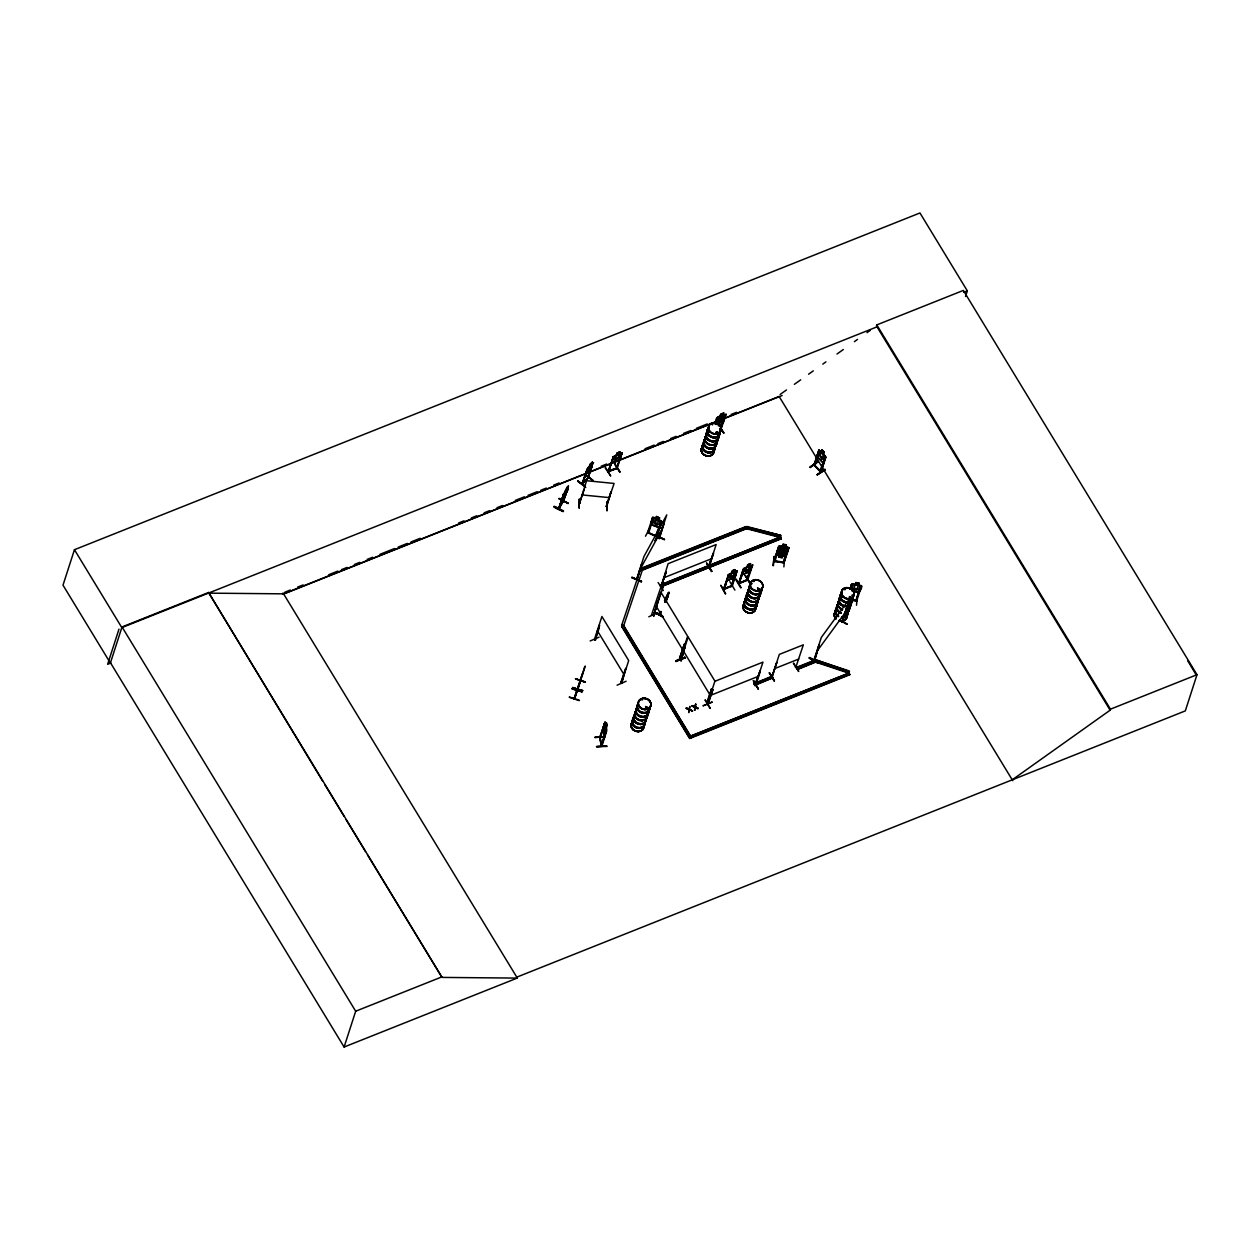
<?xml version="1.0" encoding="UTF-8"?>
<svg xmlns="http://www.w3.org/2000/svg" width="1260" height="1260" viewBox="0 0 1260 1260"><rect width="100%" height="100%" fill="white"/><g stroke="black" fill="none" stroke-linecap="round" stroke-linejoin="round"><path stroke-width="1.5" d="M563.283 502.063L568.197 486.47M579.112 508.142L579.317 498.897L579.206 507.859M584.278 489.384L579.269 503.937L586.593 480.722L614.092 483.446L606.312 506.567L606.847 505.638M607.131 501.952L607.005 510.914L606.91 501.858M610.848 492.329L606.721 506.646M599.823 737.005L600.39 737.935M601.933 745.668L601.335 744.991M686.101 708.183L688.889 709.789L686.101 708.183L688.999 709.159L689.897 706.419L689.614 709.459L692.449 711.081L689.614 709.459M691.945 705.868L694.733 707.458L691.945 705.868L694.843 706.828L695.74 704.088C692.842 707.962 702.576 710.167 695.552 706.828M688.984 709.49L688.7 712.577L689.598 709.789L692.543 710.782M694.827 707.159L694.543 710.246L695.441 707.458L698.402 708.451M695.236 709.963L695.441 707.458M695.457 707.128L695.74 704.088M581.427 676.352L574.119 698.843L574.591 697.394M577.395 690.181L574.466 698.969L574.828 698.103M576.592 691.299L577.222 690.685M578.277 687.944L577.82 689.188M579.884 681.518L580.734 680.353L580.261 681.723M815.015 659.169L813.992 660.193M842.704 621.29L842.168 621.983L846.799 607.414L841.696 622.314L842.783 621.227M779.483 555.313L776.302 554.211L786.429 555.692M778.916 557.156L779.609 555.282L778.113 554.447L779.168 551.187L781.294 550.053L784.46 550.51L785.689 552.148L784.634 555.408L782.759 555.739L782.287 557.66L778.916 557.156L782.287 557.66M779.53 548.053L787.469 549.124L787.941 551.108M782.854 555.817L786.334 555.644M772.915 565.551L774.207 556.495M773.435 565.661L774.238 556.479M774.018 560.511L774.79 561.566M777.357 550.935L777.94 552.778L785.767 553.99L787.5 552.337L785.767 553.896M777.845 552.825L777.373 550.841M778.507 546.903L779.404 547.344L778.507 546.903L773.782 561.377L784.082 562.889M783.106 544.367L782.539 546.21L778.869 546.257L788.996 547.753L783.862 562.952L788.571 548.384L787.626 548.557L783.31 562.338M782.444 546.131L783.011 544.288L786.398 544.792L785.689 546.667L787.185 547.501L786.145 550.762L784.003 551.912L780.853 551.439L779.609 549.801L780.664 546.541L782.539 546.21M784.271 562.07L783.137 562.81M788.996 547.753L785.705 546.572M562.464 499.259C574.828 476.658 561.692 502.693 562.495 498.157M567.583 489.51L567.662 488.581M567.677 489.573L567.724 488.455L563.11 496.928L567.724 488.455M851.587 584.356L850.075 589.129L851.587 584.356L852.862 583.9L861.588 586.073M852.122 585.553L851.225 585.097L852.122 585.553L850.972 589.097M852.862 583.994L851.587 584.451M856.973 600.39L855.745 601.052L856.847 600.673M858.533 584.813L859.1 583.065L855.729 582.529L855.256 584.451L853.382 584.75L852.327 588.01L853.556 589.68L856.706 590.184L858.847 589.05L859.903 585.805L858.391 584.955L858.973 583.112M856.517 605.209L857.241 596.626M852.154 591.192L858.485 592.2M860.328 586.861L861.289 586.703L860.328 586.861L855.839 601.162L860.359 586.562M852.611 591.208L858.422 592.137C860.454 591.019 863.21 586.372 860.706 585.254M606.737 746.077L596.515 746.597L606.8 746.456M603.619 726.815L604.548 736.391M574.15 698.764L576.797 690.559M814.433 464.909L814.527 465.68M825.709 456.939L820.874 472.232L820.103 471.555L825.017 457.144L825.647 457.805L821.142 472.059L814.102 464.483M646.396 707.175L646.002 708.309M647.467 707.584L646.711 708.482L646.506 707.38M646.317 707.726L646.553 708.403M711.553 424.273L712.609 424.132M712.577 424.541L711.727 423.943M711.869 424.431L712.341 423.911M712.388 424.777L712.372 423.99M716.53 432.7L716.688 431.881M758.441 589.853L758.063 588.735M758.914 589.963L759.181 588.751M845.098 588.751L844.814 589.633L845.507 588.94M844.83 589.27L844.972 589.601M849.272 596.846C848.484 599.587 853.004 597.208 849.807 596.531M849.602 597.728L850.122 596.61M850.799 597.287L849.917 597.775M660.634 586.53L661.563 585.601M661.027 586.782L666.13 571.993L660.949 586.924L662.886 587.569L660.161 584.892L780.302 537.043L781.279 538.65L661.059 586.829M707.884 567.724L713.365 553.172L708.955 567.677L707.994 567.646M712.136 689.708L711.365 689.094L706.702 703.222L707.207 702.544L707.569 703.852M707.616 703.6L707.411 702.67L707.632 703.505M707.837 703.915L708.624 703.6M754.693 685.298L755.764 685.267L754.866 685.582L760.174 670.745L754.693 685.298L755.874 685.235L760.347 671.044M754.866 684.778L755.858 684.385L755.102 685.597M608.801 471.193L613.51 457.018L608.155 471.397M621.337 452.907L613.321 456.64L608.186 471.854L617.195 468.263M617.353 467.822L608.17 471.445M721.192 428.873L719.948 429.471M723.429 588.956L732.249 585.443M724.216 589.57L728.658 574.97L723.35 589.806L724.201 588.625M732.186 585.931L723.445 589.759L728.5 574.481L737.289 570.969L731.399 586.64L735.856 572.103L731.178 586.325L732.344 585.412M732.501 585.774L723.476 588.845M743.242 569.173L738.785 583.711L744.219 569.126L743.242 569.173L738.691 583.222M739.809 582.829L738.958 583.191M746.66 580.151L747.92 579.568L738.722 583.27M746.566 580.198L747.747 579.285M747.652 580.167L738.832 583.632L746.692 579.82M640.442 569.552L642.364 570.197L746.582 528.696L747.007 526.538L780.712 535.358L781.137 539.091M747.007 526.538L746.613 528.223L780.302 537.043L660.019 585.333L660.996 586.94L668.099 563.692L716.152 544.556L708.797 567.346M588.231 467.539L582.246 484.108L587.806 477.792M588.577 476.926L587.79 477.997M637.387 578.781L636.583 579.285L643.986 556.416L666.776 514.867L658.996 538.445L659.783 537.736M637.355 578.702L637.213 577.899M659.437 537.185L659.437 538.24M659.909 537.406L659.358 538.524M659.673 614.896L660.823 611.447M660.098 615.101L660.177 613.793M585.317 666.036L574.576 698.812M965.522 296.478L967.333 290.871L919.957 212.971L74.45 549.707L63 585.16L110.376 663.059L122.031 626.944L208.577 592.484L442.008 977.413L517.198 978.091L516.663 977.193L1185.313 710.892L1197 674.698L963.349 290.43L876.803 324.907L876.472 325.946L1110.123 710.199L1012.221 779.83M118.976 629.149L107.62 664.303L110.66 663.091M322.639 781.09L208.577 592.484M283.012 592.924L517.324 978.043L344.106 1047.028L355.682 1011.213L122.031 626.944M558.92 498.834L568.355 503.291L559.172 498.409M563.456 500.755L558.637 508.756L559.33 507.402M558.684 508.678L563.692 493.81L559.03 507.953M567.346 488.029C568.89 480.517 556.841 511.969 558.952 508.93L563.503 500.677M563.015 499.606L562.385 501.496L563.377 496.96L566.354 492.156M563.094 498.976L566.811 490.77M565.645 491.069L564.59 494.329L566.039 491.998M564.716 495.526C571.993 480.926 557.534 511.765 564.669 495.164M566.559 488.628L568.591 486.108M563.63 499.102L561.566 501.464M562.826 502.031L567.913 486.281M563.141 502.204L568.197 487.258L567.457 487.777M565.315 495.416L564.354 497.227L567.74 489.478M563.472 510.993C553.896 509.119 547.769 501.748 563.472 511.009M584.514 474.406L592.94 480.344L584.876 474.059M588.798 477.256L582.309 484.123L587.192 469.066L581.962 483.887L588.404 477.445M582.561 483.241L587.365 468.83M590.152 464.278L592.358 462.247L590.152 464.278L587.428 470.988L591.523 466.893M590.546 464.278L591.822 463.019M592.263 462.168L587.979 478.375L593.019 462.64M579.269 503.937L579.868 502.96L579.238 503.874M587.695 478.17L592.342 463.916M592.342 465.113L588.231 477.556M608.407 471.823L608.942 470.641L616.313 468.295M612.25 462.609L613.321 456.64M613.51 457.018L608.407 471.366M616.471 454.844L617.053 453.033L619.936 451.836L619.306 453.758L620.597 453.758L619.542 457.018L614.864 460.089L613.841 459.286L614.88 456.026L616.549 454.86M610.612 475.839L605.147 467.728M614.596 463.995L620.125 472.043L614.754 463.696M616.612 468.153L621.511 453.836L620.881 454.451M616.88 467.995L621.511 453.836M617.069 468.421L622.125 453.017L621.227 452.891M620.676 457.79L619.038 459.9L612.092 462.609L619.101 459.931L622.188 453.096M606.202 506.504L610.848 492.03M569.315 697.316L579.238 700.607M572.072 688.889L582.167 691.661L572.182 688.558M590.168 640.962L599.083 637.166M577.678 689.251L584.719 666.587M594.562 639.403L595.381 640.001L594.468 639.245L601.918 616.502L628.693 660.539L621.385 683.424L621.353 681.865M595.13 638.726L595.492 639.623M595.067 640.127L599.445 624.991L599.587 625.858M595.413 639.954L599.351 627.433M582.64 690.48L572.481 687.897L582.624 690.543M585.317 682.353L575.458 678.809L585.459 681.896M645.482 536.224L649.829 528.208M647.561 532.602L652.633 517.387L653.846 517.309L661.894 521.782L656.87 536.981M647.923 532.334L664.398 539.752M651.184 522.191L652.633 517.387M648.601 533.059L653.231 518.553L652.239 518.427L653.231 518.553M656.57 516.6L655.956 518.427L654.223 518.269L653.168 521.53L654.271 523.656L657.153 525.026L659.153 524.365L660.193 521.105L658.838 519.797L659.578 517.955L656.491 516.49L655.924 518.238M641.529 568.15L642.364 570.197L641.529 568.15L745.747 526.649L746.723 528.239L642.505 569.756L623.558 626.047L621.637 625.401L623.7 625.606L691.488 737.761M641.923 564.48L636.914 579.442L641.592 564.322L641.529 565.189M621.81 626.74L623.7 625.606L621.81 626.74L689.74 738.47L849.744 674.746L848.909 672.698L815.834 661.689L797.674 669.312L815.692 662.13L848.767 673.139L849.744 674.746M656.712 535.736L664.571 539.453L655.027 535.106M641.545 581.317L631.811 577.553L641.513 581.38M656.602 534.807C655.798 532.224 662.949 520.9 660.602 522.396M659.673 533.185L655.09 540.54M604.894 736.501L594.815 737.494L604.989 736.88M659.374 538.603L664.004 523.483L658.996 538.445L659.468 537.579M594.909 737.32L604.91 736.517M600.248 736.785L600.264 738.297L604.674 723.208L599.65 737.51L601.414 746.219L600.028 737.951M605.005 722.043L600.091 737.399L601.839 746.251L606.769 730.816L605.115 722.043L599.823 738.139M617.053 685.188L626.125 681.25M601.178 745.495L606.485 729.335L606.438 722.626L604.359 726.894L605.43 732.595M606.438 723.571L606.58 725.917M606.438 727.319L606.769 725.335M620.786 682.636L621.731 683.251L625.763 668.288L620.818 682.51L621.668 683.172M621.29 682.542L624.661 671.706M601.619 745.385L606.202 731.194L601.319 746.219M658.13 582.545L663.295 590.546M648.805 616.786L657.846 612.817M663.028 587.128L653.483 615.494L651.546 614.848L653.546 614.927M666.13 571.993L660.98 586.294M715.381 422.021L716.515 418.477L717.507 418.446L716.515 418.477M657.783 600.941L653.704 615.951L658.082 600.815L653.656 615.856L653.72 614.486M723.366 422.431L726.012 414.241L717.097 417.69L716.074 423.738L722.925 421.06L715.932 423.738M653.483 615.494L660.87 592.2L687.645 636.237L680.022 659.248L679.88 658.303M715.144 424.462L717.176 417.659M715.617 423.47L717.334 418.147M662.665 617.116L655.2 612.581M716.609 423.895L718.72 417.154L720.893 414.162L723.823 413.044L720.862 414.225M719.933 417.784L717.664 420.635M723.76 412.965L723.145 414.887L724.437 414.887L722.295 421.549L717.633 424.683M722.736 416.477L722.232 418.304L723.35 418.304M660.004 615.148L661.138 611.604M720.027 429.786L725.351 414.965L724.705 415.579M664.666 601.886L668.556 592.515M720.027 428.983L721.035 429.392L720.247 429.755M667.312 594.893L664.918 602.012L667.39 596.957M721.334 427.376L724.768 416.729M720.893 429.55L726.012 414.241M668.462 592.468L665.674 601.382L667.69 597.004L666.65 599.618M665.642 602.091L668.509 593.224M665.973 602.248L669.217 592.326L667.138 595.476M723.602 433.078L720.437 428.416M675.974 661.39L685.156 657.704L676.132 661.311M708.199 567.992L713.554 553.455M679.471 658.539L684.416 644.112L679.518 658.523M684.416 644.112L679.88 658.224M679.691 657.909L680.337 659.122L680.148 657.83M685.046 645.781L680.983 660.791L685.361 645.655L680.983 660.791L680.888 659.232M706.577 563.251L711.664 571.284M685.109 657.673L684.763 657.074M685.03 657.877L675.817 660.791L676.084 661.642M728.563 574.576L724.342 589.397M686.826 707.899L688.999 709.159M780.16 537.485L746.471 528.664L745.747 526.649M725.728 593.744L720.815 585.238L725.319 593.933M729.855 581.648L734.911 590.121M689.598 709.789L692.449 711.081M734.407 571.63L734.974 569.882M735.084 569.788C732.627 568.276 730.58 575.473 732.139 570.953L735.084 569.788L734.47 571.709L735.761 571.709L734.706 574.97L730.012 578.041L728.989 577.237L730.044 573.977L731.698 572.812M692.669 705.568L694.843 706.828M732.186 586.325L736.659 571.788L736.029 572.402M736.234 579.112L741.116 587.617M695.347 707.758L697.678 708.734M743.904 568.355L742.707 574.513L749.637 571.756L752.677 564.842L743.857 568.465M739.321 582.971L744.046 568.843M689.74 738.47L621.952 626.299M846.941 673.864L690.511 736.155L848.767 673.139L849.461 671.06L816.385 660.051L815.692 662.13L814.716 660.524L819.047 645.356L814.448 660.35M747.023 566.669L747.605 564.842L750.487 563.645L749.968 565.488M712.01 702.245L702.97 705.852L712.073 701.977M745.306 575.521L750.677 583.868L745.29 575.726M707.821 700.922L711.679 688.968M750.677 567.756L746.802 580.513L752.062 565.661L751.417 566.26M707.584 703.946L711.821 689.834L712.924 689.567L707.616 704.403L708.781 703.521M752.062 565.661L746.897 579.568M707.443 704.104L714.924 681.093L688.133 637.04L680.731 659.752L681.455 660.145L681.046 659.389M747.605 580.246L752.74 564.921M712.924 689.567L708.23 703.741M710.167 708.073L705.065 699.851L710.01 708.356M780.712 535.358L746.865 526.979M774.002 561.456L773.986 560.905M776.302 554.305L778.869 546.163M779.42 547.045L774.869 561.598M817.551 461.822L809.865 467.192L817.504 461.837M819.22 451.552L818.858 450.718L814.716 465.806L820.481 470.878M815 465.57L818.339 454.907M822.008 449.883L821.425 451.836L820.103 451.222L819.047 454.482L821.851 459.286L823.442 459.065L824.497 455.821L823.552 454.041L824.292 452.261L822.008 449.883L824.292 452.261M821.504 451.773L822.071 450.025M825.19 469.791L817.189 474.831L825.206 469.822M825.017 457.144L820.103 471.555M753.874 683.723L772.049 676.1L773.026 677.707L754.85 685.33L753.874 683.723L772.159 676.762M753.37 680.825L758.315 689.157L753.338 680.62M795.816 667.312L803.344 644.837L779.31 654.413L771.939 677.266L776.759 662.571L771.734 676.935L772.348 676.242M774.396 680.951L769.372 672.667L774.443 680.904M793.406 663.358L798.714 671.501L793.658 663.217M797.674 669.312L796.84 667.264L814.858 660.082L815.692 662.13M809.361 658.098C837.806 673.691 790.036 647.152 818.275 663.343M814.354 659.578L819.047 645.356M816.385 660.051L847.476 670.903M841.664 622.235L842.436 620.991M842.105 622.424L849.586 598.784L821.347 637.387L813.944 660.051M842.074 621.605L846.988 623.936M850.878 599.949L856.847 600.327M861.588 585.979L856.564 601.272L850.846 600.264M1110.123 710.199L1110.454 709.175L876.803 324.907M569.41 697L579.348 700.261M772.884 678.148L771.939 676.305M795.58 666.934L795.406 667.516M575.521 678.652L585.365 682.211M577.048 689.929L576.985 691.394M577.363 689.031L580.687 680.274M577.867 689.031L580.482 680.872M572.119 688.763L582.057 692.008M621.637 625.401L640.584 569.11L642.505 569.756M651.546 614.848L661.091 586.483L781.279 538.65M814.606 659.831L814.936 659.201M632.016 577.159L641.403 581.679M655.106 612.848L662.855 616.754M813.928 465.05L818.89 449.946L821.457 451.631M821.3 471.539L820.764 470.83M558.81 508.032L563.251 501.275M563.362 511.308L554.148 506.473M653.971 615.731L653.31 614.518M680.384 660.004L681.408 660.303M666.509 596.736L664.87 599.933M809.613 657.72L818.496 663.028M561.85 501.307L566.228 494.156M564.055 493.621L568.244 486.376M631.827 577.521L641.261 581.962M716.105 432.164L717.57 431.77M717.79 432.526L716.42 432.227M642.442 699.93L641.655 699.851M753.685 581.632L753.417 580.891L754.315 581.38M757.795 589.097L759.481 588.877M850.862 597.807L850.295 598.138M847.366 608.785L846.169 609.352M590.909 469.633L585.853 474.532L592.184 467.176M651.073 522.16L651.467 524.333L658.712 527.83C669.58 527.263 636.899 526.097 659.421 520.034M656.491 516.49L659.578 517.955M658.964 519.781L661.831 521.939M655.877 538.933L658.429 534.256M655.042 540.792L659.232 532.933M636.568 579.08L637.528 578.183M639.418 570.591L662.193 529.042M563.141 511.67L553.975 506.756M665.374 600.61L666.697 598.232M664.571 600.973L664.65 600.122M769.261 672.934L774.317 681.172M562.275 501.433L563.818 498.96M563.692 493.81L563.267 494.503L564.008 493.983M565.582 493.4L563.818 495.574L565.693 490.455M809.707 657.452L818.591 662.791M846.878 624.251L841.034 620.424M816.779 651.562L845.003 612.974M722.878 421.029L724.5 418.918M734.202 577.789L727.256 580.561L734.202 577.789L735.824 575.741M742.644 574.418L749.59 571.662L751.165 569.52M568.15 503.606L559.015 498.535M680.542 659.405L681.313 660.634M773.813 561.062L784.098 562.59M605.524 467.57L610.58 475.792M577.741 481.178L585.774 487.51M577.994 480.91L584.829 485.872M709.018 567.709L708.057 567.205L709.049 566.795M604.438 736.281L605.288 735.572L604.438 736.407L603.493 726.736M846.925 624.141L841.003 620.597M717.696 424.289L719.822 421.958L721.854 422.525L720.531 421.344L723.051 418.572L720.027 421.202L718.074 420.667L719.318 421.832L716.83 424.494M723.382 418.147L718.688 421.218L717.664 420.415M717.727 432.668L716.578 432.511M717.759 433.156L717.68 432.542M759.449 590.105L759.355 589.349M647.687 708.388L646.222 708.419M850.468 597.807L850.642 597.004M847.114 609.115L847.271 608.155M588.152 467.491L593.633 462.577M587.475 469.287L586.609 469.649M592.625 464.137L592.924 463.334M577.71 481.21L584.782 486.092M777.814 549.628L779.53 547.958M858.469 592.294L860.202 590.656M722.185 418.226L724.972 417.722L716.105 421.265M842.389 621.07L841.727 622.204M592.641 480.595L584.624 474.122M780.16 394.443L786.476 389.954M794.367 384.332L800.683 379.843M808.573 374.22L813.314 370.849M822.796 364.124L825.946 361.872M837.002 354.013L843.318 349.524M854.375 341.665L857.524 339.412M867.006 332.671L870.156 330.435M817.378 454.624L817.598 457.097L822.859 462.656L824.197 461.743M817.519 457.097L822.953 462.609M823.646 454.072L825.804 457.002L818.968 450.041L814.322 464.893M810.259 467.602L817.992 461.932M814.779 465.286L814.433 464.294M825.647 457.805L824.749 457.333M817.189 474.831L824.953 469.24L817.299 474.548M747.101 566.685L745.432 567.851L744.376 571.111L745.4 571.914L750.094 568.827L751.149 565.582L749.857 565.582L750.487 563.645L747.59 564.921M755.874 684.778L754.787 685.267M740.675 587.822L735.698 579.553M717.428 432.794L717.57 431.975M759.433 589.995L757.969 589.68M646.175 707.285L647.593 707.427M647.167 708.466L647.183 707.537M643.939 719.696L643.482 719.476M719.854 417.769L722.799 416.572M717.287 420.336L719.24 419.423M719.129 420.021L721.87 418.903M718.389 425.88L721.885 424.557L723.398 422.32L721.838 424.462M665.485 572.607L666.304 572.276M711.979 571.347L706.529 563.047L711.506 571.583M653.515 614.99L653.656 615.856M684.731 657.342L675.691 661.012L684.81 657.547M758.457 689.062L753.701 680.699M877.023 326.844L121.826 627.622L74.45 549.707M963.711 292.32L967.333 290.871M617.038 453.096L619.983 451.915M613.683 457.317L612.691 457.349M284.839 592.2L290.32 590.011M297.643 587.097L303.125 584.923M328.734 574.717L337.869 571.079M341.523 569.63L347.02 567.441M354.328 564.527L359.809 562.338M367.132 559.424L372.613 557.251M379.937 554.337L394.553 548.51M398.223 547.045L407.358 543.406M411.012 541.957L420.163 538.303M458.561 523.01L464.042 520.837M471.366 517.923L476.847 515.734M484.171 512.82L489.652 510.631M496.96 507.717L502.456 505.528M515.245 500.44L524.396 496.802M528.05 495.337L537.201 491.699M540.855 490.234L546.336 488.061M553.644 485.147L559.141 482.958M601.193 466.2L606.69 464.026M645.088 448.733L654.223 445.079M657.877 443.63L663.374 441.441M670.682 438.527L676.163 436.354M683.487 433.44L690.795 430.526M696.292 428.337L707.254 423.959M731.036 414.493L736.517 412.319M719.145 419.832L721.901 418.73M716.956 421.234L283.563 593.838L208.373 593.145M724.264 418.32L779.121 396.459L1012.772 780.727M282.87 594.358L716.294 421.738M723.618 418.824L782.145 395.514M617.195 467.46L616.408 468.626M641.387 568.591L745.605 527.09M663.516 577.883L711.569 558.731M728.831 575.269L727.839 575.3M743.416 569.457L744.219 569.126M714.908 681.282L762.962 662.13L755.48 684.92M774.727 668.587L798.761 659.027M758.378 676.321L710.325 695.457L683.566 651.231M796.698 667.706L812.92 661.248M773.026 677.707L754.992 684.889L754.015 683.282M689.881 738.029L849.886 674.305M1110.454 709.175L1197 674.698M355.682 1011.213L442.228 976.752M648.632 532.508L647.719 532.035M716.971 431.77L717.664 432.401M849.744 596.894L850.075 596.72M609.084 470.689L608.186 471.051M608.501 471.319L616.298 468.626M619.715 472.169L614.691 463.696M750.267 583.994L745.243 575.521M652.68 517.545L656.003 518.332M604.832 724.027L604.327 723.24M606.989 725.571L606.328 722.641M605.997 732.028L606.202 731.194M606.737 745.983L596.563 746.692M717.318 433.219L716.184 432.542M582.01 494.912L609.509 497.637M783.106 544.462L786.256 544.934M784.602 558.29L783.877 566.905M775.073 560.873L783.074 562.054M850.988 599.587L855.792 600.359M621.274 452.986L622.078 453.175M736.375 570.843L737.336 571.063M579.317 683.944L579.065 684.7M617.101 467.491L616.502 468.122M647.798 532.334L656.066 536.256M655.924 536.524L647.734 532.697M659.405 520.065L660.949 520.774M668.808 592.562L665.516 598.5M663.012 616.392L655.2 612.596L662.902 616.676M820.78 472.232L821.205 471.35M814.007 465.082L820.795 472.169M711.365 689.094L712.294 690.181M718.231 416.682L717.097 417.69M720.909 428.195L723.949 433.172L720.531 428.132M796.84 667.264L797.816 668.871M611.809 461.317L612.155 462.688M656.287 606.375L683.077 650.428M624.582 627.716L690.48 736.092M597.334 630.677L624.109 674.73M324.686 784.444L344.075 816.322M346.106 819.677L365.495 851.555M367.526 854.91L441 975.728M110.471 662.776L344.106 1047.028M1187.629 660.649L1195.661 674.053M715.633 422.447L715.979 423.817M742.392 573.001L742.786 574.434M727.004 579.127L727.303 580.639M585.837 473.366L585.931 474.595M718.893 436.558A6.615 5.591 17.9 0 1 709.774 440.89A6.615 5.591 17.9 0 1 707.821 431.455M717.428 438.732A6.536 5.528 17.9 0 1 709.427 444.796A6.536 5.528 17.9 0 1 706.702 435.157M717.538 438.354A6.505 5.497 17.9 0 1 710.372 444.623A6.505 5.497 17.9 0 1 705.789 435.85M717.649 440.039A6.505 5.497 17.9 0 1 709.474 444.623A6.505 5.497 17.9 0 1 705.726 436.07M720.153 432.637A6.615 5.591 17.9 0 1 711.034 436.968A6.615 5.591 17.9 0 1 709.081 427.534M718.924 436.117A6.505 5.497 17.9 0 1 710.75 440.685A6.505 5.497 17.9 0 1 706.986 432.148A6.52 5.513 17.9 0 0 711.569 440.921A6.52 5.513 17.9 0 0 718.735 434.653M718.751 434.858A6.615 5.591 17.9 0 1 710.64 441A6.615 5.591 17.9 0 1 707.884 431.251M720.027 430.952A6.615 5.591 17.9 0 1 711.916 437.094A6.615 5.591 17.9 0 1 709.144 427.329M720.184 432.196A6.505 5.497 17.9 0 1 712.01 436.779A6.505 5.497 17.9 0 1 708.262 428.227A6.52 5.513 17.9 0 0 712.829 437.015A6.52 5.513 17.9 0 0 720.011 430.731M715.082 446.213A6.615 5.591 17.9 0 1 706.97 452.356A6.615 5.591 17.9 0 1 704.214 442.606M713.885 449.726A6.536 5.528 17.9 0 1 706.687 456.026A6.536 5.528 17.9 0 1 702.103 447.221A6.505 5.497 17.9 0 0 706.702 455.994A6.505 5.497 17.9 0 0 713.853 449.726A6.536 5.528 17.9 0 1 706.734 455.899A6.536 5.528 17.9 0 1 702.135 447.079M713.932 449.505A6.505 5.497 17.9 0 1 706.765 455.773A6.505 5.497 17.9 0 1 702.198 447.001M717.538 440.401A6.505 5.497 17.9 0 1 708.577 444.67A6.505 5.497 17.9 0 1 706.639 435.377M716.357 442.307A6.615 5.591 17.9 0 1 708.246 448.45A6.615 5.591 17.9 0 1 705.49 438.685M716.42 442.102A6.615 5.591 17.9 0 1 709.144 448.466A6.615 5.591 17.9 0 1 704.497 439.551M648.506 710.561A6.615 5.591 17.9 0 1 640.395 716.688A6.615 5.591 17.9 0 1 637.639 706.939M645.529 706.813A6.615 5.591 17.9 0 1 647.876 709.128M647.293 714.058A6.52 5.513 17.9 0 1 639.292 720.121A6.52 5.513 17.9 0 1 636.552 710.53A6.52 5.513 17.9 0 0 639.292 720.121A6.52 5.513 17.9 0 0 647.278 714.089A6.505 5.497 17.9 0 1 639.292 720.121A6.505 5.497 17.9 0 1 636.568 710.514M647.341 713.853A6.505 5.497 17.9 0 1 639.356 719.901A6.505 5.497 17.9 0 1 636.647 710.293M649.766 706.639A6.615 5.591 17.9 0 1 642.49 713.002A6.52 5.513 17.9 0 1 637.844 704.371A6.505 5.497 17.9 0 0 642.427 713.144A6.52 5.513 17.9 0 0 649.609 706.876A6.505 5.497 17.9 0 1 642.427 713.144A6.615 5.591 17.9 0 1 637.844 704.088M644.899 721.712A6.615 5.591 17.9 0 1 636.788 727.839A6.615 5.591 17.9 0 1 634.032 718.09M633.04 721.444A6.505 5.497 17.9 0 0 635.764 731.052A6.505 5.497 17.9 0 0 643.734 725.004A6.536 5.528 17.9 0 1 635.717 731.147A6.52 5.513 17.9 0 1 632.961 721.649A6.505 5.497 17.9 0 0 635.686 731.273A6.52 5.513 17.9 0 0 643.687 725.224A6.505 5.497 17.9 0 1 635.686 731.273A6.536 5.528 17.9 0 1 632.992 721.508M647.152 714.436A6.505 5.497 17.9 0 1 639.985 720.704A6.505 5.497 17.9 0 1 635.418 711.931M646.159 717.79A6.615 5.591 17.9 0 1 638.048 723.933A6.615 5.591 17.9 0 1 635.292 714.184M634.237 717.727A6.505 5.497 17.9 0 0 636.962 727.335A6.52 5.513 17.9 0 0 644.947 721.287A6.505 5.497 17.9 0 1 636.962 727.335A6.52 5.513 17.9 0 1 634.237 717.727A6.615 5.591 17.9 0 0 636.851 727.65A6.615 5.591 17.9 0 0 644.962 721.508M760.394 592.011A6.615 5.591 17.9 0 1 752.283 598.138A6.615 5.591 17.9 0 1 749.511 588.388M758.74 589.302A6.615 5.591 17.9 0 1 759.764 590.578M759.229 595.303A6.505 5.497 17.9 0 1 752.062 601.571A6.505 5.497 17.9 0 1 747.495 592.798M761.497 588.326A6.52 5.513 17.9 0 1 753.496 594.389A6.52 5.513 17.9 0 1 750.771 584.766A6.505 5.497 17.9 0 0 752.708 594.058A6.505 5.497 17.9 0 0 761.67 589.79M760.426 591.586A6.505 5.497 17.9 0 1 753.26 597.854A6.505 5.497 17.9 0 1 748.692 589.082M760.442 591.586A6.52 5.513 17.9 0 1 752.441 597.649A6.52 5.513 17.9 0 1 749.716 588.026M761.717 587.885A6.615 5.591 17.9 0 1 757.528 594.263A6.615 5.591 17.9 0 1 749.432 590.53A6.615 5.591 17.9 0 1 752.22 583.506M756.788 603.162A6.615 5.591 17.9 0 1 749.511 609.525A6.615 5.591 17.9 0 1 744.865 600.61M755.575 606.659A6.52 5.513 17.9 0 1 748.393 612.943A6.52 5.513 17.9 0 1 743.809 604.154A6.505 5.497 17.9 0 0 748.393 612.927A6.505 5.497 17.9 0 0 755.559 606.674A6.536 5.528 17.9 0 1 748.44 612.832A6.536 5.528 17.9 0 1 743.841 604.012A6.505 5.497 17.9 0 0 748.471 612.722A6.505 5.497 17.9 0 0 755.622 606.454M759.229 597.35A6.505 5.497 17.9 0 1 751.054 601.918A6.505 5.497 17.9 0 1 747.306 593.381M759.134 595.665A6.536 5.528 17.9 0 1 751.937 601.965A6.536 5.528 17.9 0 1 747.353 593.161M758.048 599.24A6.615 5.591 17.9 0 1 750.771 605.603A6.615 5.591 17.9 0 1 746.125 596.689M756.851 602.957A6.615 5.591 17.9 0 1 749.574 609.32A6.615 5.591 17.9 0 1 744.928 600.406M851.051 598.547A6.615 5.591 17.9 0 1 849.004 605.824A6.615 5.591 17.9 0 1 840.294 603.949A6.615 5.591 17.9 0 1 840.814 596.358M842.499 609.415A6.536 5.528 17.9 0 1 839.774 599.776A6.505 5.497 17.9 0 0 842.531 609.32M850.516 603.272A6.505 5.497 17.9 0 1 845.854 609.635A6.536 5.528 17.9 0 0 850.516 603.351A6.505 5.497 17.9 0 1 845.775 609.887M842.452 609.556A6.505 5.497 17.9 0 1 839.743 599.949M852.941 596.059A6.615 5.591 17.9 0 1 844.83 602.201A6.615 5.591 17.9 0 1 842.074 592.452M852.989 595.649A6.52 5.513 17.9 0 1 844.987 601.697A6.52 5.513 17.9 0 1 842.263 592.074A6.505 5.497 17.9 0 0 844.987 601.681A6.505 5.497 17.9 0 0 852.973 595.649M849.791 602.248A6.536 5.528 17.9 0 1 845.744 610.045M842.404 609.714A6.536 5.528 17.9 0 1 839.68 600.075M847.114 615.888A6.505 5.497 17.9 0 1 838.924 620.471A6.536 5.528 17.9 0 0 847.098 615.967A6.536 5.528 17.9 0 1 838.845 620.707A6.505 5.497 17.9 0 0 847.035 616.109M849.712 602.438A6.505 5.497 17.9 0 1 845.665 610.218M842.342 609.887A6.505 5.497 17.9 0 1 839.633 600.295M849.334 607.21A6.615 5.591 17.9 0 1 844.609 613.683M841.223 613.352A6.615 5.591 17.9 0 1 838.467 603.603M838.593 616.045A6.505 5.497 17.9 0 1 837.412 607.147M848.342 612.407A6.615 5.591 17.9 0 1 841.711 617.431M838.467 616.345A6.615 5.591 17.9 0 1 837.27 607.304M838.577 616.045A6.52 5.513 17.9 0 1 837.412 607.147M589.538 466.673L588.483 469.917L591.507 464.688L589.538 466.673M616.36 455.443L615.305 458.703L618.077 457.601L619.117 454.34L616.36 455.443M617.51 453.206L619.29 452.513L617.51 453.206M655.767 519.01L654.712 522.27L657.61 523.624L658.649 520.38L655.767 519.01M656.948 517.214L658.602 518.679L656.948 517.214M605.682 725.114L605.162 731.115L605.682 725.114M720.2 416.572L718.074 423.281L720.83 422.163L722.957 415.469L720.2 416.572M720.279 417.784L722.043 417.06L720.279 417.784M721.35 414.335L723.114 413.642L721.35 414.335M731.524 573.394L730.469 576.655L733.226 575.552L734.281 572.292L731.524 573.394M732.674 571.158L734.438 570.465L732.674 571.158M746.912 567.268L745.857 570.528L748.613 569.426L749.668 566.165L746.912 567.268M748.062 565.031L749.842 564.322L748.062 565.031M780.853 551.439L779.798 554.699L782.948 555.156L784.003 551.896L780.853 551.439M782.35 546.793L781.294 550.053L784.444 550.51L785.5 547.249L782.35 546.793M779.893 556.227L781.924 556.526L779.893 556.227M783.578 544.84L785.594 545.139L783.578 544.84M821.236 452.419L820.181 455.663L822.308 457.884L823.363 454.624L821.236 452.419M822.276 450.781L823.457 452.781L822.276 450.781M855.067 585.034L854.012 588.278L857.162 588.782L858.202 585.522L855.067 585.034M856.28 583.081L858.312 583.412L856.28 583.081M572.623 687.487L582.529 690.842L572.623 687.487M582.262 674.053L582.356 674.919L582.262 674.053M779.751 550.557L781.326 552.951L778.538 554.652L781.924 553.471L784.177 555.471L782.712 553.172L785.61 551.486L782.113 552.683L779.751 550.557M709.742 441.031A6.505 5.497 17.9 0 0 718.704 436.763A6.52 5.513 17.9 0 1 709.742 441.047A6.52 5.513 17.9 0 1 707.805 431.739A6.505 5.497 17.9 0 0 709.742 441.031M710.215 431.77A6.505 5.497 17.9 0 0 721.003 430.337A6.505 5.497 17.9 0 0 713.255 422.73A6.536 5.528 17.9 0 0 710.199 431.802A6.536 5.528 17.9 0 0 721.019 430.353A6.536 5.528 17.9 0 0 713.255 422.73A6.505 5.497 17.9 0 0 710.215 431.77M710.105 432.101A6.505 5.497 17.9 0 0 720.893 430.668A6.505 5.497 17.9 0 0 713.144 423.077A6.505 5.497 17.9 0 0 710.105 432.101M711.002 437.126A6.505 5.497 17.9 0 0 719.98 432.857A6.52 5.513 17.9 0 1 711.002 437.126A6.52 5.513 17.9 0 1 709.081 427.817A6.505 5.497 17.9 0 0 711.002 437.126M705.395 451.789A6.505 5.497 17.9 0 0 714.861 449.348A6.52 5.513 17.9 0 1 705.38 451.805A6.52 5.513 17.9 0 1 704.214 442.89A6.505 5.497 17.9 0 0 705.395 451.789M707.962 452.072A6.505 5.497 17.9 0 0 715.129 445.804A6.52 5.513 17.9 0 1 707.962 452.072A6.52 5.513 17.9 0 1 703.379 443.284A6.505 5.497 17.9 0 0 707.962 452.072M707.411 448.276A6.505 5.497 17.9 0 0 716.373 444.008A6.52 5.513 17.9 0 1 707.395 448.276A6.52 5.513 17.9 0 1 705.474 438.968A6.505 5.497 17.9 0 0 707.411 448.276M709.222 448.151A6.505 5.497 17.9 0 0 716.389 441.882A6.52 5.513 17.9 0 1 709.222 448.166A6.52 5.513 17.9 0 1 704.639 439.378A6.505 5.497 17.9 0 0 709.222 448.151M641.167 717.066A6.505 5.497 17.9 0 0 648.333 710.798A6.52 5.513 17.9 0 1 641.167 717.066A6.52 5.513 17.9 0 1 636.583 708.277A6.505 5.497 17.9 0 0 641.167 717.066M640.033 707.254A6.505 5.497 17.9 0 0 650.822 705.82A6.505 5.497 17.9 0 0 643.072 698.229A6.536 5.528 17.9 0 0 639.97 707.411A6.536 5.528 17.9 0 0 650.79 705.978A6.536 5.528 17.9 0 0 643.025 698.339A6.52 5.513 17.9 0 0 640.017 707.285A6.52 5.513 17.9 0 0 650.822 705.852A6.52 5.513 17.9 0 0 643.057 698.229A6.505 5.497 17.9 0 0 640.033 707.254M639.923 707.6A6.505 5.497 17.9 0 0 650.711 706.167A6.505 5.497 17.9 0 0 642.962 698.56A6.505 5.497 17.9 0 0 639.923 707.6M640.553 716.184A6.505 5.497 17.9 0 0 648.538 710.136A6.52 5.513 17.9 0 1 640.553 716.2A6.52 5.513 17.9 0 1 637.828 706.577A6.505 5.497 17.9 0 0 640.553 716.184M647.923 708.734A6.505 5.497 17.9 0 0 645.608 706.466A6.52 5.513 17.9 0 1 647.939 708.734M642.647 712.498A6.52 5.513 17.9 0 0 649.813 706.23A6.505 5.497 17.9 0 1 642.647 712.498A6.52 5.513 17.9 0 1 638.048 703.71A6.505 5.497 17.9 0 0 642.647 712.498M637.56 728.217A6.505 5.497 17.9 0 0 644.726 721.948A6.52 5.513 17.9 0 1 637.56 728.233A6.52 5.513 17.9 0 1 632.977 719.428A6.505 5.497 17.9 0 0 637.56 728.217M638.001 724.075A6.505 5.497 17.9 0 0 645.986 718.042A6.52 5.513 17.9 0 1 638.001 724.091A6.52 5.513 17.9 0 1 635.276 714.467A6.505 5.497 17.9 0 0 638.001 724.075M638.221 723.429A6.505 5.497 17.9 0 0 646.207 717.381A6.52 5.513 17.9 0 1 638.221 723.429A6.52 5.513 17.9 0 1 635.497 713.806A6.505 5.497 17.9 0 0 638.221 723.429M751.433 597.98A6.505 5.497 17.9 0 0 760.41 593.712A6.52 5.513 17.9 0 1 751.433 597.98A6.52 5.513 17.9 0 1 749.511 588.672A6.505 5.497 17.9 0 0 751.433 597.98M751.984 601.839A6.52 5.513 17.9 0 0 759.15 595.555A6.505 5.497 17.9 0 1 751.984 601.808A6.52 5.513 17.9 0 1 747.385 593.051A6.505 5.497 17.9 0 0 751.984 601.808M751.921 588.703A6.505 5.497 17.9 0 0 762.694 587.27A6.52 5.513 17.9 0 0 754.96 579.663A6.52 5.513 17.9 0 0 751.905 588.719A6.52 5.513 17.9 0 0 762.709 587.286A6.505 5.497 17.9 0 0 754.96 579.679A6.505 5.497 17.9 0 0 751.921 588.703M751.81 589.05A6.505 5.497 17.9 0 0 762.583 587.617A6.505 5.497 17.9 0 0 754.85 580.01A6.505 5.497 17.9 0 0 751.81 589.05M759.812 590.184A6.505 5.497 17.9 0 0 757.496 587.916A6.52 5.513 17.9 0 1 759.827 590.184M754.535 593.948A6.505 5.497 17.9 0 0 761.686 587.68A6.52 5.513 17.9 0 1 754.519 593.948A6.52 5.513 17.9 0 1 749.936 585.16A6.505 5.497 17.9 0 0 754.535 593.948M749.448 609.667A6.505 5.497 17.9 0 0 756.614 603.398A6.52 5.513 17.9 0 1 749.448 609.683A6.52 5.513 17.9 0 1 744.865 600.878A6.505 5.497 17.9 0 0 749.448 609.667M749.668 609.005A6.505 5.497 17.9 0 0 756.819 602.737A6.52 5.513 17.9 0 1 749.653 609.021A6.52 5.513 17.9 0 1 745.069 600.233A6.505 5.497 17.9 0 0 749.668 609.005M750.708 605.745A6.505 5.497 17.9 0 0 757.874 599.492A6.52 5.513 17.9 0 1 750.708 605.761A6.52 5.513 17.9 0 1 746.125 596.972A6.505 5.497 17.9 0 0 750.708 605.745M750.928 605.099A6.52 5.513 17.9 0 0 758.095 598.831A6.505 5.497 17.9 0 1 750.928 605.099A6.505 5.497 17.9 0 1 746.345 596.327A6.52 5.513 17.9 0 0 750.928 605.099M846.846 606.58A6.505 5.497 17.9 0 0 850.878 598.815A6.52 5.513 17.9 0 1 846.846 606.596M839.302 602.579A6.505 5.497 17.9 0 0 845.177 606.611A6.52 5.513 17.9 0 1 839.286 602.595A6.52 5.513 17.9 0 1 840.798 596.641A6.505 5.497 17.9 0 0 839.302 602.579M843.208 596.673A6.505 5.497 17.9 0 0 853.981 595.24A6.505 5.497 17.9 0 0 846.247 587.648A6.536 5.528 17.9 0 0 843.176 596.705A6.536 5.528 17.9 0 0 854.012 595.271A6.536 5.528 17.9 0 0 846.232 587.633A6.536 5.528 17.9 0 0 843.145 596.831A6.536 5.528 17.9 0 0 853.965 595.397A6.536 5.528 17.9 0 0 846.184 587.774A6.505 5.497 17.9 0 0 843.208 596.673M843.097 597.019A6.505 5.497 17.9 0 0 853.886 595.586A6.505 5.497 17.9 0 0 846.137 587.979A6.505 5.497 17.9 0 0 843.097 597.019M843.728 605.603A6.505 5.497 17.9 0 0 851.713 599.555A6.52 5.513 17.9 0 1 843.728 605.619A6.52 5.513 17.9 0 1 841.003 595.996A6.505 5.497 17.9 0 0 843.728 605.603M850.138 602.059A6.505 5.497 17.9 0 0 852.154 594.893A6.52 5.513 17.9 0 1 850.153 602.059A6.52 5.513 17.9 0 1 841.554 600.233A6.52 5.513 17.9 0 1 842.058 592.735A6.505 5.497 17.9 0 0 841.554 600.217A6.505 5.497 17.9 0 0 850.138 602.059M841.57 617.762A6.505 5.497 17.9 0 0 847.901 611.368A6.52 5.513 17.9 0 1 841.57 617.778M837.207 607.808A6.505 5.497 17.9 0 0 838.372 616.707A6.52 5.513 17.9 0 1 837.191 607.792M836.12 611.068A6.536 5.528 17.9 0 0 835.994 618.975A6.505 5.497 17.9 0 1 836.136 611.1M836.215 610.864A6.505 5.497 17.9 0 0 836.073 618.739A6.536 5.528 17.9 0 1 836.167 610.927M841.79 617.101A6.505 5.497 17.9 0 0 848.311 612.171A6.52 5.513 17.9 0 1 841.79 617.116M844.499 613.825A6.505 5.497 17.9 0 0 849.161 607.462A6.52 5.513 17.9 0 1 844.515 613.841M838.467 603.886A6.505 5.497 17.9 0 0 839.648 612.785A6.52 5.513 17.9 0 1 838.451 603.886M844.72 613.163A6.505 5.497 17.9 0 0 849.571 608.265A6.52 5.513 17.9 0 1 844.72 613.179M838.672 603.241A6.505 5.497 17.9 0 0 841.397 612.848A6.52 5.513 17.9 0 1 838.672 603.225"/></g></svg>
